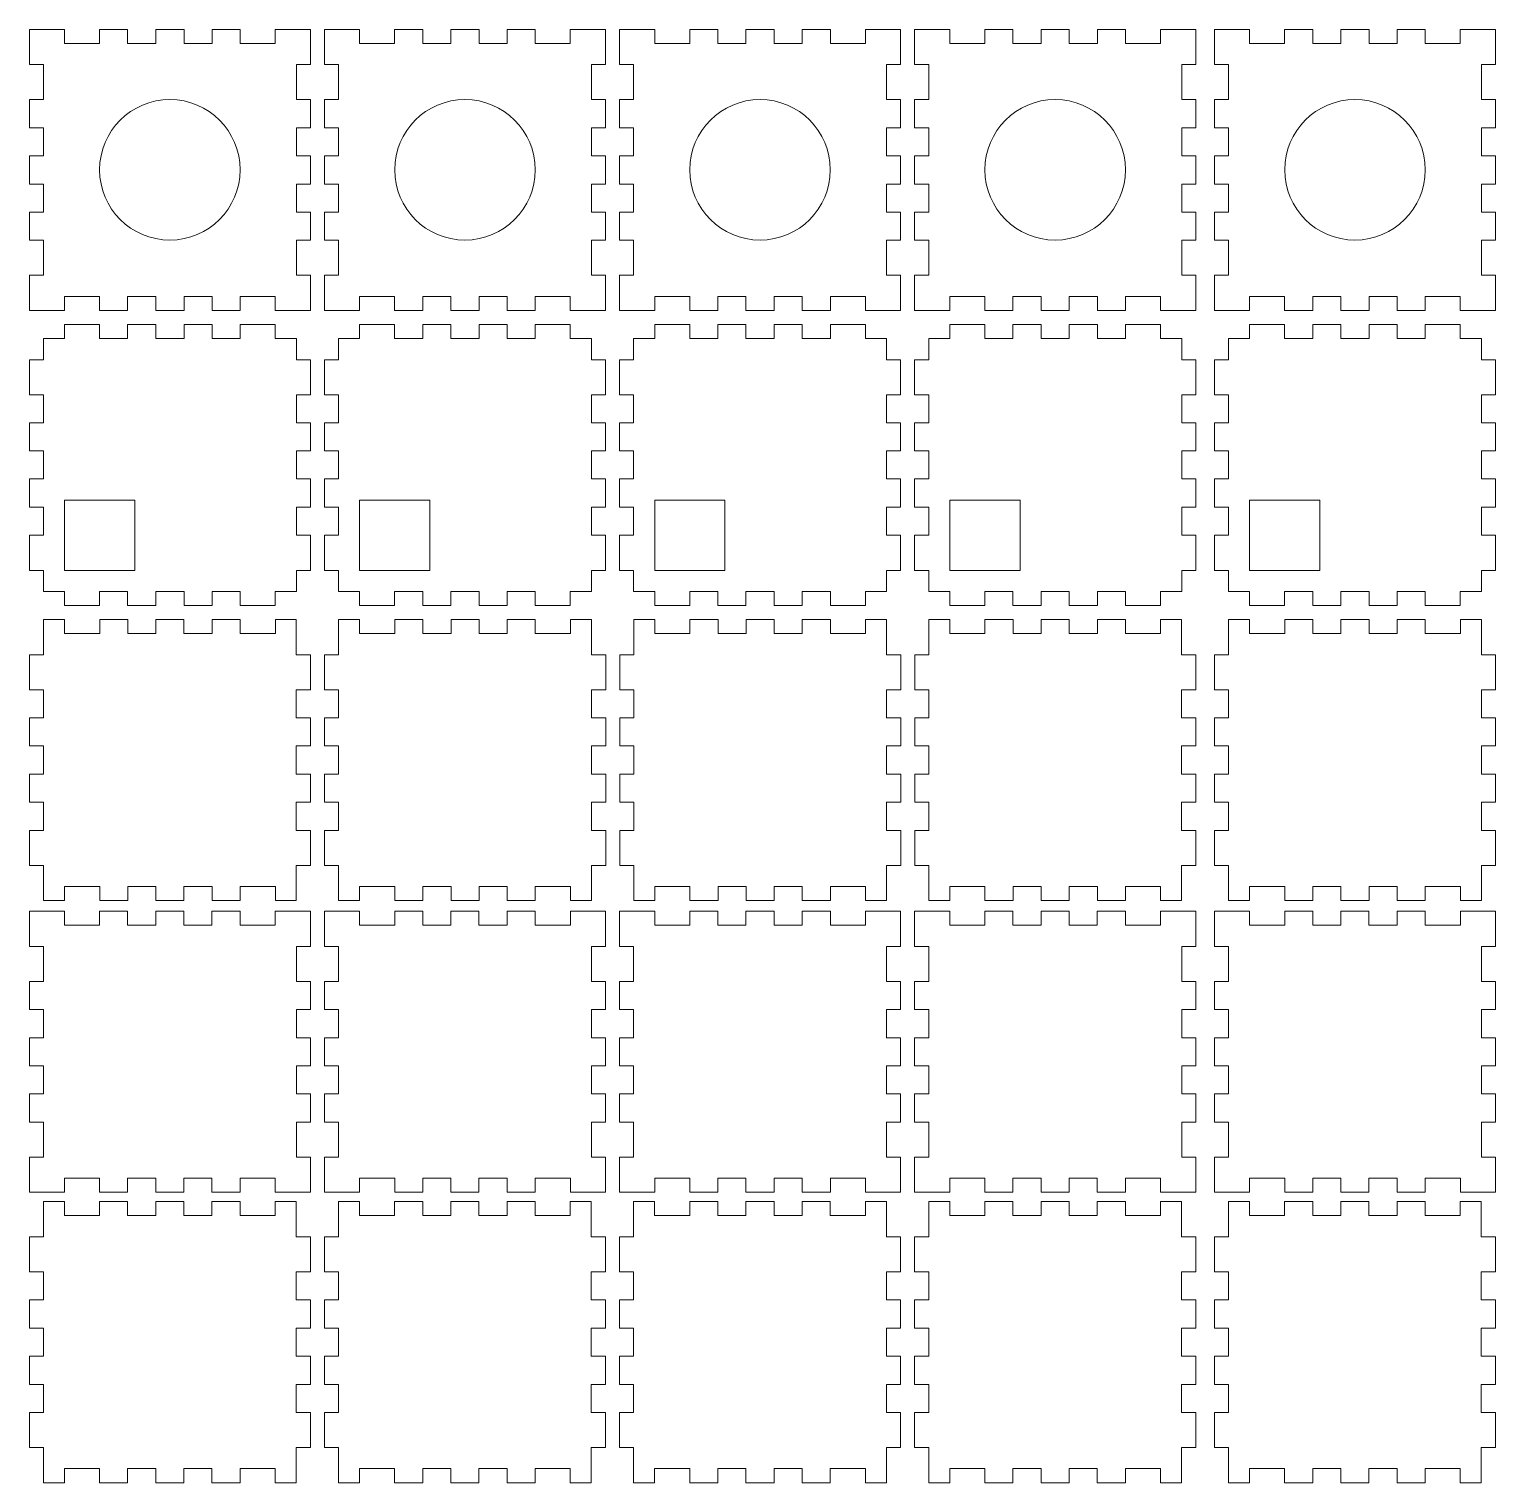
# Model space of a CAD drawing. Header units: millimetres. Extents: x 3 to 316, y 3 to 313.
import ezdxf

# ---------------------------------------------------------------- set-up
doc = ezdxf.new("R2010")
doc.units = ezdxf.units.MM
doc.header["$MEASUREMENT"] = 0
doc.layers.add('Layer 1', color=178, linetype='Continuous', true_color=0x000000)

# ---------------------------------------------------------------- blocks, each defined once
blk = doc.blocks.new('block 2')
at = {"layer": 'Layer 1', "color": 7, "lineweight": 13, "true_color": 0xffffff}
blk.add_lwpolyline([(6.47, 393.38), (13.98, 393.38), (13.98, 390.38), (21.46, 390.38), (21.46, 393.38), (27.46, 393.38), (27.46, 390.38), (33.46, 390.38), (33.46, 393.38), (39.49, 393.38), (39.49, 390.38), (45.48, 390.38), (45.48, 393.38), (51.48, 393.38), (51.48, 390.38), (58.96, 390.38), (58.96, 393.38), (66.48, 393.38), (66.48, 385.87), (63.48, 385.87), (63.48, 378.39), (66.48, 378.39), (66.48, 372.39), (63.48, 372.39), (63.48, 366.36), (66.48, 366.36), (66.48, 360.36), (63.48, 360.36), (63.48, 354.36), (66.48, 354.36), (66.48, 348.37), (63.48, 348.37), (63.48, 340.89), (66.48, 340.89), (66.48, 333.37), (58.96, 333.37), (58.96, 336.37), (51.48, 336.37), (51.48, 333.37), (45.48, 333.37), (45.48, 336.37), (39.49, 336.37), (39.49, 333.37), (33.46, 333.37), (33.46, 336.37), (27.46, 336.37), (27.46, 333.37), (21.46, 333.37), (21.46, 336.37), (13.98, 336.37), (13.98, 333.37), (6.47, 333.37), (6.47, 340.89), (9.47, 340.89), (9.47, 348.37), (6.47, 348.37), (6.47, 354.36), (9.47, 354.36), (9.47, 360.36), (6.47, 360.36), (6.47, 366.36), (9.47, 366.36), (9.47, 372.39), (6.47, 372.39), (6.47, 378.39), (9.47, 378.39), (9.47, 385.87), (6.47, 385.87)], close=True, dxfattribs=at)
blk = doc.blocks.new('block 6')
at = {"layer": 'Layer 1', "color": 7, "lineweight": 13, "true_color": 0xffffff}
blk.add_lwpolyline([(9.47, 325.44), (13.98, 325.44), (13.98, 328.44), (21.46, 328.44), (21.46, 325.44), (27.46, 325.44), (27.46, 328.44), (33.46, 328.44), (33.46, 325.44), (39.49, 325.44), (39.49, 328.44), (45.48, 328.44), (45.48, 325.44), (51.48, 325.44), (51.48, 328.44), (58.96, 328.44), (58.96, 325.44), (63.48, 325.44), (63.48, 320.92), (66.48, 320.92), (66.48, 313.44), (63.48, 313.44), (63.48, 307.45), (66.48, 307.45), (66.48, 301.45), (63.48, 301.45), (63.48, 295.45), (66.48, 295.45), (66.48, 289.45), (63.48, 289.45), (63.48, 283.42), (66.48, 283.42), (66.48, 275.94), (63.48, 275.94), (63.48, 271.43), (58.96, 271.43), (58.96, 268.43), (51.48, 268.43), (51.48, 271.43), (45.48, 271.43), (45.48, 268.43), (39.49, 268.43), (39.49, 271.43), (33.46, 271.43), (33.46, 268.43), (27.46, 268.43), (27.46, 271.43), (21.46, 271.43), (21.46, 268.43), (13.98, 268.43), (13.98, 271.43), (9.47, 271.43), (9.47, 275.94), (6.47, 275.94), (6.47, 283.42), (9.47, 283.42), (9.47, 289.45), (6.47, 289.45), (6.47, 295.45), (9.47, 295.45), (9.47, 301.45), (6.47, 301.45), (6.47, 307.45), (9.47, 307.45), (9.47, 313.44), (6.47, 313.44), (6.47, 320.92), (9.47, 320.92)], close=True, dxfattribs=at)
blk = doc.blocks.new('block 5')
at = {"layer": 'Layer 1', "color": 7, "lineweight": 13, "true_color": 0xffffff}
blk.add_lwpolyline([(139.36, 328.44), (143.84, 328.44), (143.84, 325.44), (151.35, 325.44), (151.35, 328.44), (157.35, 328.44), (157.35, 325.44), (163.35, 325.44), (163.35, 328.44), (169.34, 328.44), (169.34, 325.44), (175.34, 325.44), (175.34, 328.44), (181.34, 328.44), (181.34, 325.44), (188.85, 325.44), (188.85, 328.44), (193.33, 328.44), (193.33, 320.92), (196.37, 320.92), (196.37, 313.44), (193.33, 313.44), (193.33, 307.45), (196.37, 307.45), (196.37, 301.45), (193.33, 301.45), (193.33, 295.45), (196.37, 295.45), (196.37, 289.45), (193.33, 289.45), (193.33, 283.42), (196.37, 283.42), (196.37, 275.94), (193.33, 275.94), (193.33, 268.43), (188.85, 268.43), (188.85, 271.43), (181.34, 271.43), (181.34, 268.43), (175.34, 268.43), (175.34, 271.43), (169.34, 271.43), (169.34, 268.43), (163.35, 268.43), (163.35, 271.43), (157.35, 271.43), (157.35, 268.43), (151.35, 268.43), (151.35, 271.43), (143.84, 271.43), (143.84, 268.43), (139.36, 268.43), (139.36, 275.94), (136.36, 275.94), (136.36, 283.42), (139.36, 283.42), (139.36, 289.45), (136.36, 289.45), (136.36, 295.45), (139.36, 295.45), (139.36, 301.45), (136.36, 301.45), (136.36, 307.45), (139.36, 307.45), (139.36, 313.44), (136.36, 313.44), (136.36, 320.92), (139.36, 320.92)], close=True, dxfattribs=at)
blk = doc.blocks.new('block 4')
at = {"layer": 'Layer 1', "color": 7, "lineweight": 13, "true_color": 0xffffff}
blk.add_lwpolyline([(139.36, 393.38), (143.84, 393.38), (143.84, 390.38), (151.35, 390.38), (151.35, 393.38), (157.35, 393.38), (157.35, 390.38), (163.35, 390.38), (163.35, 393.38), (169.34, 393.38), (169.34, 390.38), (175.34, 390.38), (175.34, 393.38), (181.34, 393.38), (181.34, 390.38), (188.85, 390.38), (188.85, 393.38), (193.33, 393.38), (193.33, 385.87), (196.37, 385.87), (196.37, 378.39), (193.33, 378.39), (193.33, 372.39), (196.37, 372.39), (196.37, 366.36), (193.33, 366.36), (193.33, 360.36), (196.37, 360.36), (196.37, 354.36), (193.33, 354.36), (193.33, 348.37), (196.37, 348.37), (196.37, 340.89), (193.33, 340.89), (193.33, 333.37), (188.85, 333.37), (188.85, 336.37), (181.34, 336.37), (181.34, 333.37), (175.34, 333.37), (175.34, 336.37), (169.34, 336.37), (169.34, 333.37), (163.35, 333.37), (163.35, 336.37), (157.35, 336.37), (157.35, 333.37), (151.35, 333.37), (151.35, 336.37), (143.84, 336.37), (143.84, 333.37), (139.36, 333.37), (139.36, 340.89), (136.36, 340.89), (136.36, 348.37), (139.36, 348.37), (139.36, 354.36), (136.36, 354.36), (136.36, 360.36), (139.36, 360.36), (139.36, 366.36), (136.36, 366.36), (136.36, 372.39), (139.36, 372.39), (139.36, 378.39), (136.36, 378.39), (136.36, 385.87), (139.36, 385.87)], close=True, dxfattribs=at)
blk = doc.blocks.new('block 3')
at = {"layer": 'Layer 1', "color": 7, "lineweight": 13, "true_color": 0xffffff}
blk.add_lwpolyline([(71.41, 393.38), (78.93, 393.38), (78.93, 390.38), (86.41, 390.38), (86.41, 393.38), (92.4, 393.38), (92.4, 390.38), (98.4, 390.38), (98.4, 393.38), (104.4, 393.38), (104.4, 390.38), (110.4, 390.38), (110.4, 393.38), (116.43, 393.38), (116.43, 390.38), (123.91, 390.38), (123.91, 393.38), (131.42, 393.38), (131.42, 385.87), (128.42, 385.87), (128.42, 378.39), (131.42, 378.39), (131.42, 372.39), (128.42, 372.39), (128.42, 366.36), (131.42, 366.36), (131.42, 360.36), (128.42, 360.36), (128.42, 354.36), (131.42, 354.36), (131.42, 348.37), (128.42, 348.37), (128.42, 340.89), (131.42, 340.89), (131.42, 333.37), (123.91, 333.37), (123.91, 336.37), (116.43, 336.37), (116.43, 333.37), (110.4, 333.37), (110.4, 336.37), (104.4, 336.37), (104.4, 333.37), (98.4, 333.37), (98.4, 336.37), (92.4, 336.37), (92.4, 333.37), (86.41, 333.37), (86.41, 336.37), (78.93, 336.37), (78.93, 333.37), (71.41, 333.37), (71.41, 340.89), (74.41, 340.89), (74.41, 348.37), (71.41, 348.37), (71.41, 354.36), (74.41, 354.36), (74.41, 360.36), (71.41, 360.36), (71.41, 366.36), (74.41, 366.36), (74.41, 372.39), (71.41, 372.39), (71.41, 378.39), (74.41, 378.39), (74.41, 385.87), (71.41, 385.87)], close=True, dxfattribs=at)

msp = doc.modelspace()

# ---------------------------------------------------------------- linework, layer by layer
at = {"layer": 'Layer 1', "color": 7, "lineweight": 9, "true_color": 0xffffff}
for points in [[(25.5, 212.76), (10.5, 212.76), (10.5, 197.76), (25.5, 197.76)], [(88.5, 212.76), (73.5, 212.76), (73.5, 197.76), (88.5, 197.76)], [(151.5, 212.76), (136.5, 212.76), (136.5, 197.76), (151.5, 197.76)], [(214.5, 212.76), (199.5, 212.76), (199.5, 197.76), (214.5, 197.76)], [(278.5, 212.76), (263.5, 212.76), (263.5, 197.76), (278.5, 197.76)]]:
    msp.add_lwpolyline(points, close=True, dxfattribs=at)
for points in [[(18, 283.28), (18, 291.56), (24.71, 298.28), (33, 298.28), (41.28, 298.28), (48, 291.56), (48, 283.28), (48, 274.99), (41.28, 268.28), (33, 268.28), (24.71, 268.28), (18, 274.99), (18, 283.28)], [(81, 283.28), (81, 291.56), (87.71, 298.28), (96, 298.28), (104.28, 298.28), (111, 291.56), (111, 283.28), (111, 274.99), (104.28, 268.28), (96, 268.28), (87.71, 268.28), (81, 274.99), (81, 283.28)], [(144, 283.28), (144, 291.56), (150.71, 298.28), (159, 298.28), (167.28, 298.28), (174, 291.56), (174, 283.28), (174, 274.99), (167.28, 268.28), (159, 268.28), (150.71, 268.28), (144, 274.99), (144, 283.28)], [(207, 283.28), (207, 291.56), (213.71, 298.28), (222, 298.28), (230.28, 298.28), (237, 291.56), (237, 283.28), (237, 274.99), (230.28, 268.28), (222, 268.28), (213.71, 268.28), (207, 274.99), (207, 283.28)], [(271, 283.28), (271, 291.56), (277.71, 298.28), (286, 298.28), (294.28, 298.28), (301, 291.56), (301, 283.28), (301, 274.99), (294.28, 268.28), (286, 268.28), (277.71, 268.28), (271, 274.99), (271, 283.28)]]:
    msp.add_open_spline(points, degree=3, knots=[0, 0, 0, 0, 1, 1, 1, 2, 2, 2, 3, 3, 3, 4, 4, 4, 4], dxfattribs=at)

# ---------------------------------------------------------------- block references
at = {"layer": 'Layer 1'}
for name, p in [('block 2', (-3.47, -80.11)), ('block 2', (59.53, -80.11)), ('block 2', (122.53, -80.11)), ('block 2', (185.53, -80.11)), ('block 2', (249.53, -80.11)), ('block 6', (-3.47, -78.17)), ('block 6', (59.53, -78.17)), ('block 6', (122.53, -78.17)), ('block 6', (185.53, -78.17)), ('block 6', (249.53, -78.17)), ('block 5', (-133.33, -141.17)), ('block 5', (-70.33, -141.17)), ('block 5', (-7.33, -141.17)), ('block 5', (55.67, -141.17)), ('block 5', (119.67, -141.17)), ('block 3', (-68.41, -268.37)), ('block 3', (-5.41, -268.37)), ('block 3', (57.59, -268.37)), ('block 3', (120.59, -268.37)), ('block 3', (184.59, -268.37)), ('block 4', (-133.36, -330.37)), ('block 4', (-70.36, -330.37)), ('block 4', (-7.36, -330.37)), ('block 4', (55.64, -330.37)), ('block 4', (119.64, -330.37))]:
    msp.add_blockref(name, p, dxfattribs=at)

doc.saveas('drawing.dxf')
